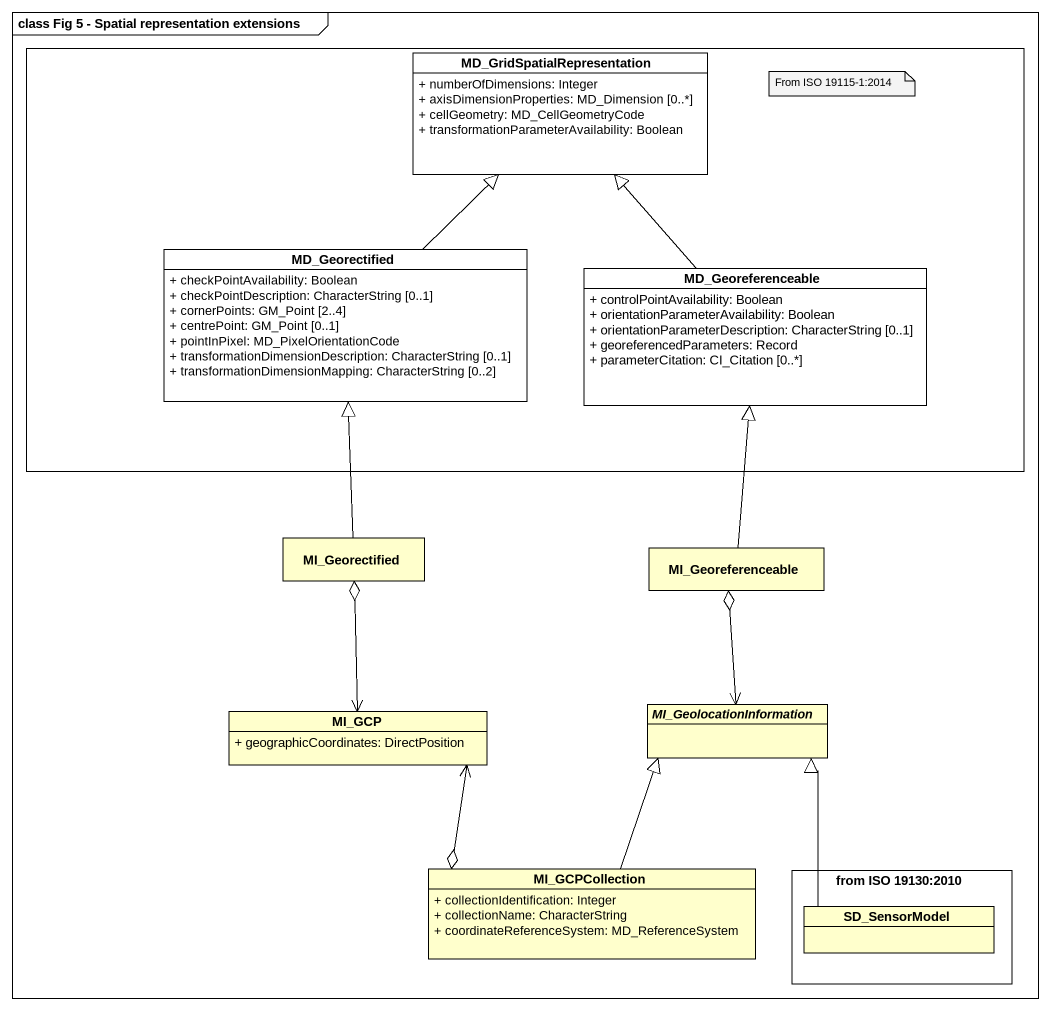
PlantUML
@startuml
mainframe class Fig 5 - Spatial representation extensions
hide circle
hide empty members
skinparam classAttributeIconSize 0
rectangle " " as rectangle1 {
  class MD_GridSpatialRepresentation #FFFFFF {
    + numberOfDimensions: Integer
    + axisDimensionProperties: MD_Dimension [0..*]
    + cellGeometry: MD_CellGeometryCode
    + transformationParameterAvailability: Boolean
  }
  class MD_Georectified #FFFFFF {
    + checkPointAvailability: Boolean
    + checkPointDescription: CharacterString [0..1]
    + cornerPoints: GM_Point [2..4]
    + centrePoint: GM_Point [0..1]
    + pointInPixel: MD_PixelOrientationCode
    + transformationDimensionDescription: CharacterString [0..1]
    + transformationDimensionMapping: CharacterString [0..2]
  }
  class MD_Georeferenceable #FFFFFF {
    + controlPointAvailability: Boolean
    + orientationParameterAvailability: Boolean
    + orientationParameterDescription: CharacterString [0..1]
    + georeferencedParameters: Record
    + parameterCitation: CI_Citation [0..*]
  }
}
class MI_Georectified
class MI_Georeferenceable
class MI_GCP {
  + geographicCoordinates: DirectPosition
}
abstract class MI_GeolocationInformation
class MI_GCPCollection {
  + collectionIdentification: Integer
  + collectionName: CharacterString
  + coordinateReferenceSystem: MD_ReferenceSystem
}
rectangle "from ISO 19130:2010" as from_ISO_19130_2010 {
  class SD_SensorModel
}
MD_Georectified -up-|> MD_GridSpatialRepresentation
MD_Georeferenceable -up-|> MD_GridSpatialRepresentation
MI_Georectified -up-|> MD_Georectified
MI_Georectified o--> MI_GCP
MI_Georeferenceable -up-|> MD_Georeferenceable
MI_Georeferenceable o--> MI_GeolocationInformation
MI_GCP <--o MI_GCPCollection
MI_GCPCollection -up-|> MI_GeolocationInformation
SD_SensorModel -up-|> MI_GeolocationInformation
note as N1
  From ISO 19115-1:2014
end note
@enduml
